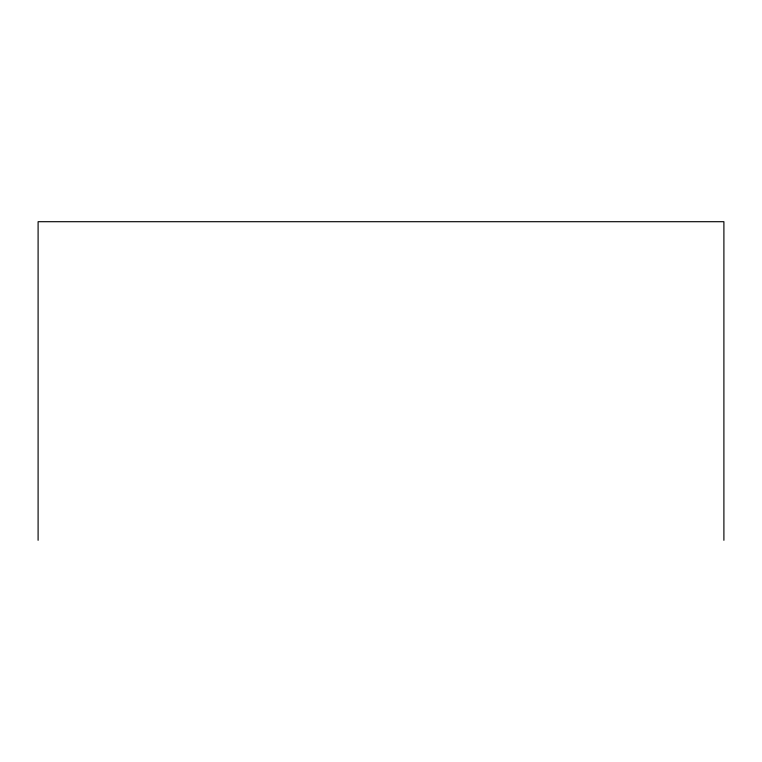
<?xml version="1.0" encoding="UTF-8"?>
<svg xmlns="http://www.w3.org/2000/svg" width="762" height="762" viewBox="0 0 762 762"><rect width="100%" height="100%" fill="white"/><g stroke="black" fill="none" stroke-linecap="round" stroke-linejoin="round"><path stroke-width="1.14" d="M723.9 540.296L723.9 221.704L38.1 221.704L38.1 540.296"/></g></svg>
